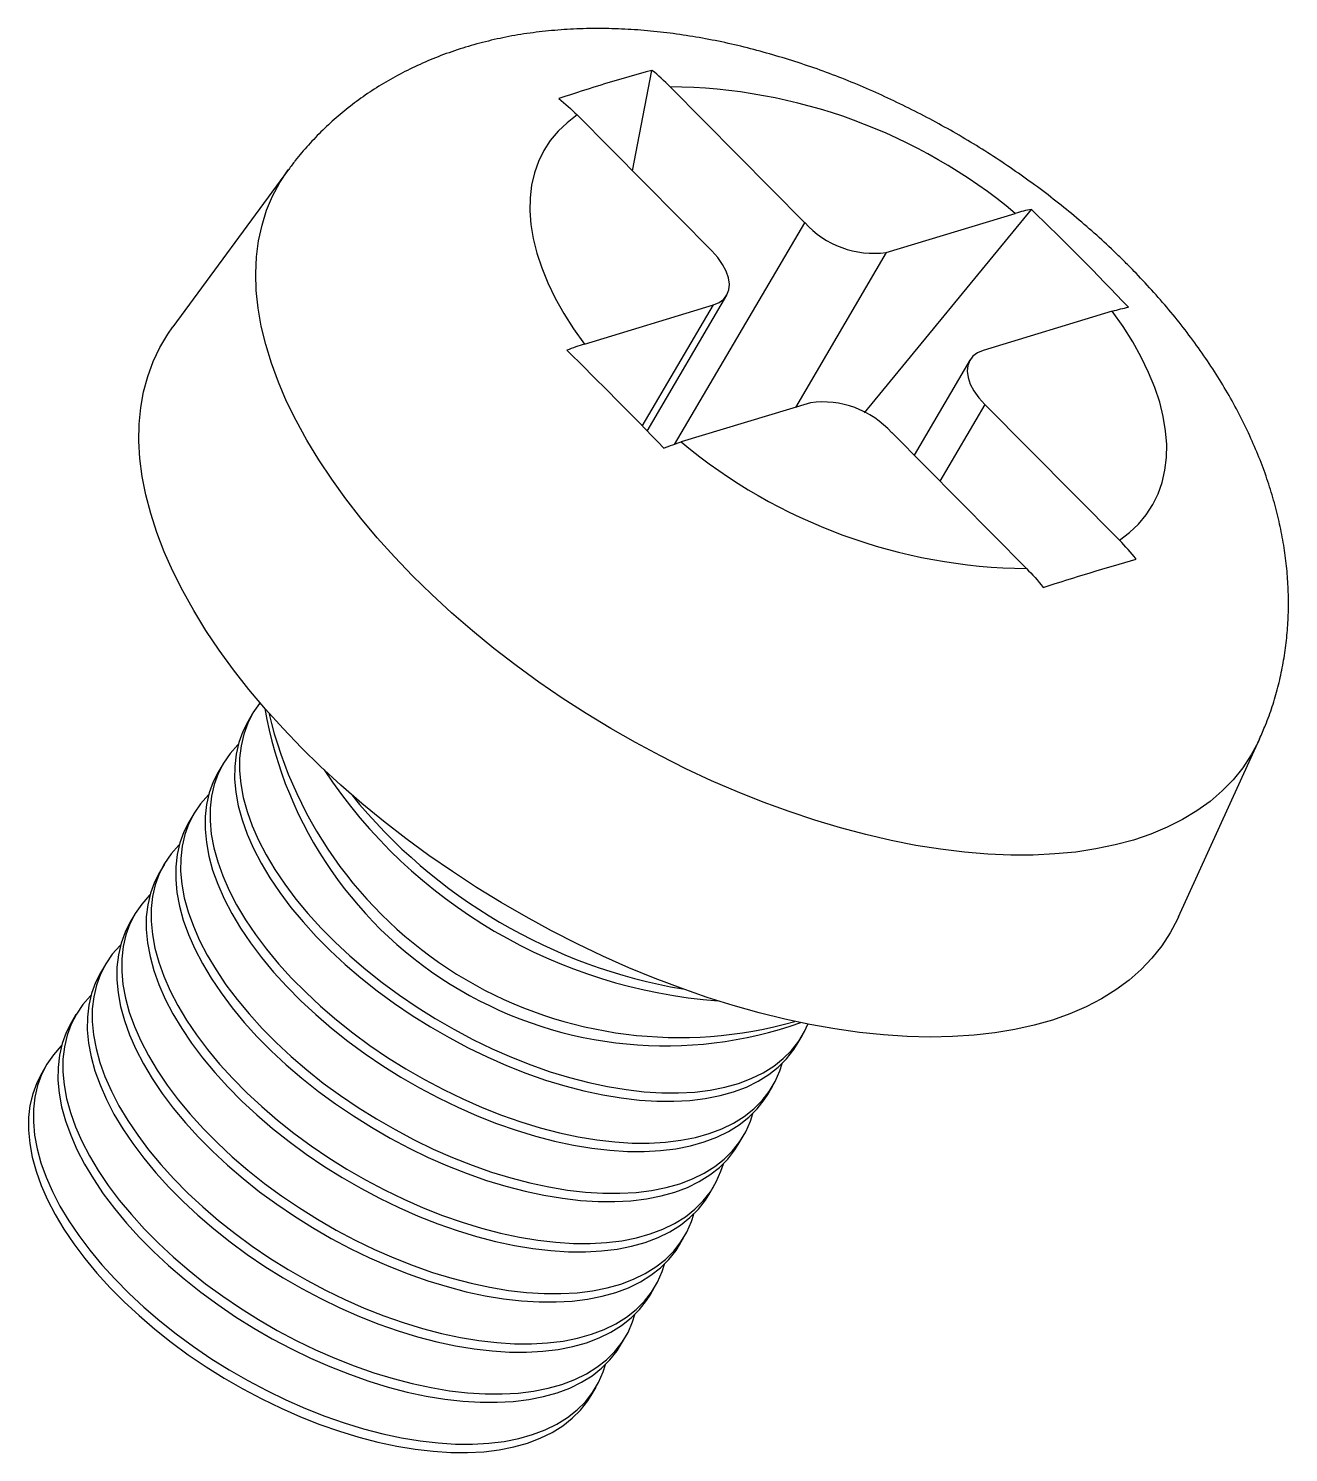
# Model space of a CAD drawing. Header units: millimetres. Extents: x 2210 to 4733, y 577 to 1929.
# Drawn here: x 2502.93 to 2512.71, y 1361.61 to 1372.67 of the extents above; entities that cross this region are included whole.
import ezdxf

# ---------------------------------------------------------------- set-up
doc = ezdxf.new("R2010")
doc.units = ezdxf.units.MM

msp = doc.modelspace()

# ---------------------------------------------------------------- linework, layer by layer
at = {"linetype": 'Continuous', "lineweight": 25}
for p, q in [((2507.622, 1371.565), (2507.774, 1372.344)), ((2507.915, 1372.217), (2508.96, 1371.162)), ((2508.238, 1370.943), (2507.193, 1371.998)), ((2504.952, 1371.575), (2504.054, 1370.353)), ((2509.423, 1369.687), (2510.719, 1371.265)), ((2509.592, 1370.93), (2510.594, 1371.234)), ((2507.95, 1369.441), (2508.96, 1371.162)), ((2509.592, 1370.93), (2508.887, 1369.728)), ((2507.249, 1370.22), (2508.251, 1370.524)), ((2507.699, 1369.582), (2508.251, 1370.524)), ((2507.736, 1369.544), (2508.355, 1370.599)), ((2511.347, 1370.474), (2510.345, 1370.17)), ((2510.241, 1370.095), (2509.808, 1369.357)), ((2509.004, 1369.764), (2508.001, 1369.46)), ((2510.358, 1369.751), (2510.009, 1369.155)), ((2510.358, 1369.751), (2511.403, 1368.696)), ((2510.681, 1368.477), (2509.636, 1369.532)), ((2504.674, 1367.351), (2504.636, 1367.286)), ((2511.862, 1365.773), (2512.49, 1367.153)), ((2504.446, 1366.962), (2504.408, 1366.897)), ((2504.217, 1366.572), (2504.179, 1366.507)), ((2503.989, 1366.183), (2503.951, 1366.118)), ((2503.76, 1365.793), (2503.722, 1365.728)), ((2503.532, 1365.404), (2503.494, 1365.339)), ((2503.303, 1365.014), (2503.265, 1364.949)), ((2508.901, 1364.785), (2508.939, 1364.849)), ((2503.075, 1364.625), (2503.037, 1364.56)), ((2508.673, 1364.395), (2508.711, 1364.46)), ((2508.444, 1364.005), (2508.482, 1364.07)), ((2508.216, 1363.616), (2508.254, 1363.681)), ((2507.987, 1363.226), (2508.025, 1363.291)), ((2507.759, 1362.837), (2507.797, 1362.902)), ((2507.53, 1362.447), (2507.568, 1362.512)), ((2507.302, 1362.058), (2507.34, 1362.123))]:
    msp.add_line(p, q, dxfattribs=at)
at = {"linetype": 'Continuous', "lineweight": 25, "flags": 128}
for points in [[(2507.193, 1371.998), (2507.115, 1371.938), (2507.045, 1371.872), (2506.985, 1371.799), (2506.934, 1371.721), (2506.893, 1371.637), (2506.861, 1371.548), (2506.84, 1371.454), (2506.828, 1371.356), (2506.826, 1371.253), (2506.834, 1371.147), (2506.853, 1371.038), (2506.881, 1370.925), (2506.919, 1370.811), (2506.966, 1370.695), (2507.023, 1370.577), (2507.09, 1370.458), (2507.165, 1370.339), (2507.249, 1370.22)], [(2512.49, 1367.154), (2512.481, 1367.134), (2512.425, 1367.03), (2512.359, 1366.93), (2512.284, 1366.837), (2512.2, 1366.75), (2512.106, 1366.669), (2512.004, 1366.595), (2511.893, 1366.528), (2511.773, 1366.468), (2511.646, 1366.415), (2511.511, 1366.369), (2511.368, 1366.331), (2511.219, 1366.3), (2511.063, 1366.276), (2510.901, 1366.261), (2510.733, 1366.253), (2510.56, 1366.253), (2510.382, 1366.26), (2510.199, 1366.275), (2510.013, 1366.298), (2509.823, 1366.328), (2509.63, 1366.366), (2509.434, 1366.411), (2509.237, 1366.464), (2509.038, 1366.523), (2508.838, 1366.59), (2508.637, 1366.663), (2508.437, 1366.743), (2508.237, 1366.83), (2508.038, 1366.923), (2507.841, 1367.022), (2507.646, 1367.126), (2507.454, 1367.236), (2507.264, 1367.351), (2507.078, 1367.471), (2506.896, 1367.596), (2506.719, 1367.725), (2506.547, 1367.857), (2506.38, 1367.994), (2506.219, 1368.133), (2506.064, 1368.276), (2505.916, 1368.421), (2505.775, 1368.568), (2505.641, 1368.716), (2505.515, 1368.867), (2505.397, 1369.018), (2505.288, 1369.17), (2505.187, 1369.322), (2505.095, 1369.473), (2505.012, 1369.625), (2504.938, 1369.775), (2504.874, 1369.924), (2504.82, 1370.071), (2504.776, 1370.216), (2504.741, 1370.359), (2504.717, 1370.499), (2504.702, 1370.635), (2504.698, 1370.768), (2504.704, 1370.897), (2504.72, 1371.022), (2504.747, 1371.143), (2504.783, 1371.258), (2504.829, 1371.368), (2504.885, 1371.473), (2504.951, 1371.573), (2504.953, 1371.575)], [(2508.251, 1370.524), (2508.295, 1370.542), (2508.331, 1370.568), (2508.356, 1370.602), (2508.371, 1370.641), (2508.375, 1370.685), (2508.368, 1370.734), (2508.35, 1370.785), (2508.322, 1370.838), (2508.284, 1370.891), (2508.238, 1370.943)], [(2511.403, 1368.696), (2511.481, 1368.756), (2511.55, 1368.822), (2511.611, 1368.895), (2511.661, 1368.973), (2511.703, 1369.057), (2511.734, 1369.146), (2511.756, 1369.24), (2511.768, 1369.338), (2511.769, 1369.441), (2511.761, 1369.547), (2511.743, 1369.656), (2511.715, 1369.768), (2511.677, 1369.883), (2511.629, 1369.999), (2511.572, 1370.117), (2511.506, 1370.236), (2511.431, 1370.355), (2511.347, 1370.474)], [(2505.053, 1367.086), (2504.91, 1367.235), (2504.774, 1367.385), (2504.646, 1367.537), (2504.526, 1367.69), (2504.415, 1367.843), (2504.311, 1367.997), (2504.217, 1368.151), (2504.132, 1368.304), (2504.055, 1368.456), (2503.988, 1368.607), (2503.931, 1368.756), (2503.883, 1368.904), (2503.846, 1369.049), (2503.818, 1369.191), (2503.8, 1369.33), (2503.792, 1369.466), (2503.794, 1369.598), (2503.806, 1369.726), (2503.828, 1369.85), (2503.86, 1369.969), (2503.902, 1370.084), (2503.953, 1370.192), (2504.015, 1370.296), (2504.054, 1370.353)], [(2510.345, 1370.17), (2510.3, 1370.152), (2510.265, 1370.125), (2510.24, 1370.092), (2510.225, 1370.053), (2510.221, 1370.009), (2510.227, 1369.96), (2510.245, 1369.909), (2510.273, 1369.856), (2510.311, 1369.803), (2510.358, 1369.751)], [(2504.731, 1367.435), (2504.727, 1367.43), (2504.677, 1367.356), (2504.636, 1367.276), (2504.605, 1367.191), (2504.584, 1367.101), (2504.573, 1367.006), (2504.572, 1366.907), (2504.582, 1366.805), (2504.601, 1366.699), (2504.631, 1366.591), (2504.671, 1366.48), (2504.72, 1366.368), (2504.779, 1366.254), (2504.847, 1366.14), (2504.924, 1366.026), (2505.01, 1365.911), (2505.104, 1365.798), (2505.206, 1365.686), (2505.315, 1365.576), (2505.43, 1365.469), (2505.552, 1365.364), (2505.68, 1365.263), (2505.813, 1365.165), (2505.951, 1365.072), (2506.092, 1364.983), (2506.237, 1364.9), (2506.384, 1364.822), (2506.533, 1364.749), (2506.683, 1364.683), (2506.834, 1364.624), (2506.985, 1364.571), (2507.135, 1364.525), (2507.284, 1364.487), (2507.43, 1364.455), (2507.574, 1364.432), (2507.714, 1364.415), (2507.85, 1364.407), (2507.981, 1364.406), (2508.107, 1364.413), (2508.226, 1364.428), (2508.34, 1364.45), (2508.446, 1364.48), (2508.545, 1364.517), (2508.636, 1364.562), (2508.719, 1364.613), (2508.792, 1364.672), (2508.857, 1364.736), (2508.913, 1364.807), (2508.959, 1364.884), (2508.984, 1364.94)], [(2504.636, 1367.286), (2504.598, 1367.211), (2504.567, 1367.126), (2504.546, 1367.036), (2504.535, 1366.941), (2504.534, 1366.843), (2504.544, 1366.74), (2504.563, 1366.634), (2504.593, 1366.526), (2504.633, 1366.415), (2504.682, 1366.303), (2504.741, 1366.189), (2504.809, 1366.075), (2504.886, 1365.961), (2504.972, 1365.846), (2505.066, 1365.733), (2505.167, 1365.621), (2505.276, 1365.511), (2505.392, 1365.404), (2505.514, 1365.299), (2505.642, 1365.198), (2505.775, 1365.1), (2505.913, 1365.007), (2506.054, 1364.918), (2506.199, 1364.835), (2506.346, 1364.757), (2506.495, 1364.685), (2506.645, 1364.619), (2506.796, 1364.559), (2506.947, 1364.506), (2507.097, 1364.46), (2507.246, 1364.422), (2507.392, 1364.39), (2507.536, 1364.367), (2507.676, 1364.35), (2507.812, 1364.342), (2507.943, 1364.341), (2508.068, 1364.348), (2508.188, 1364.363), (2508.302, 1364.385), (2508.408, 1364.415), (2508.507, 1364.452), (2508.598, 1364.497), (2508.68, 1364.548), (2508.754, 1364.607), (2508.819, 1364.671), (2508.875, 1364.742), (2508.901, 1364.785)], [(2504.562, 1367.112), (2504.559, 1367.108), (2504.499, 1367.04), (2504.448, 1366.966), (2504.407, 1366.887), (2504.376, 1366.801), (2504.355, 1366.711), (2504.344, 1366.617), (2504.344, 1366.518), (2504.353, 1366.415), (2504.373, 1366.31), (2504.403, 1366.201), (2504.442, 1366.091), (2504.492, 1365.978), (2504.55, 1365.865), (2504.619, 1365.75), (2504.696, 1365.636), (2504.781, 1365.522), (2504.875, 1365.409), (2504.977, 1365.297), (2505.086, 1365.187), (2505.202, 1365.079), (2505.324, 1364.974), (2505.452, 1364.873), (2505.585, 1364.775), (2505.722, 1364.682), (2505.863, 1364.594), (2506.008, 1364.51), (2506.155, 1364.432), (2506.305, 1364.36), (2506.455, 1364.294), (2506.606, 1364.234), (2506.757, 1364.182), (2506.907, 1364.136), (2507.055, 1364.097), (2507.202, 1364.066), (2507.345, 1364.042), (2507.485, 1364.026), (2507.621, 1364.017), (2507.752, 1364.017), (2507.878, 1364.024), (2507.998, 1364.038), (2508.111, 1364.061), (2508.218, 1364.091), (2508.316, 1364.128), (2508.407, 1364.172), (2508.49, 1364.224), (2508.564, 1364.282), (2508.629, 1364.347), (2508.684, 1364.418), (2508.73, 1364.495), (2508.766, 1364.577), (2508.785, 1364.635)], [(2511.862, 1365.773), (2511.853, 1365.755), (2511.797, 1365.649), (2511.731, 1365.548), (2511.655, 1365.453), (2511.571, 1365.365), (2511.477, 1365.282), (2511.375, 1365.206), (2511.264, 1365.137), (2511.145, 1365.075), (2511.017, 1365.02), (2510.883, 1364.972), (2510.74, 1364.931), (2510.591, 1364.898), (2510.436, 1364.872), (2510.274, 1364.854), (2510.106, 1364.843), (2509.933, 1364.84), (2509.754, 1364.844), (2509.571, 1364.856), (2509.385, 1364.875), (2509.194, 1364.903), (2509, 1364.937), (2508.804, 1364.979), (2508.605, 1365.028), (2508.405, 1365.084), (2508.203, 1365.148), (2508, 1365.218), (2507.798, 1365.295), (2507.595, 1365.378), (2507.393, 1365.467), (2507.193, 1365.563), (2506.994, 1365.665), (2506.797, 1365.772), (2506.603, 1365.884), (2506.412, 1366.002), (2506.225, 1366.124), (2506.042, 1366.25), (2505.863, 1366.381), (2505.689, 1366.516), (2505.521, 1366.654), (2505.359, 1366.795), (2505.202, 1366.939), (2505.053, 1367.086)], [(2504.408, 1366.897), (2504.369, 1366.822), (2504.338, 1366.736), (2504.317, 1366.646), (2504.306, 1366.552), (2504.306, 1366.453), (2504.315, 1366.351), (2504.335, 1366.245), (2504.364, 1366.136), (2504.404, 1366.026), (2504.453, 1365.913), (2504.512, 1365.8), (2504.581, 1365.686), (2504.658, 1365.571), (2504.743, 1365.457), (2504.837, 1365.344), (2504.939, 1365.232), (2505.048, 1365.122), (2505.164, 1365.014), (2505.286, 1364.909), (2505.414, 1364.808), (2505.547, 1364.71), (2505.684, 1364.617), (2505.825, 1364.529), (2505.97, 1364.445), (2506.117, 1364.367), (2506.266, 1364.295), (2506.417, 1364.229), (2506.568, 1364.169), (2506.719, 1364.117), (2506.869, 1364.071), (2507.017, 1364.032), (2507.164, 1364.001), (2507.307, 1363.977), (2507.447, 1363.961), (2507.583, 1363.952), (2507.714, 1363.952), (2507.84, 1363.959), (2507.96, 1363.973), (2508.073, 1363.996), (2508.179, 1364.026), (2508.278, 1364.063), (2508.369, 1364.107), (2508.452, 1364.159), (2508.526, 1364.217), (2508.591, 1364.282), (2508.646, 1364.353), (2508.673, 1364.395)], [(2504.334, 1366.722), (2504.331, 1366.719), (2504.27, 1366.651), (2504.22, 1366.577), (2504.179, 1366.497), (2504.148, 1366.412), (2504.127, 1366.322), (2504.116, 1366.227), (2504.115, 1366.128), (2504.125, 1366.026), (2504.144, 1365.92), (2504.174, 1365.812), (2504.214, 1365.701), (2504.263, 1365.589), (2504.322, 1365.475), (2504.39, 1365.361), (2504.467, 1365.246), (2504.553, 1365.132), (2504.647, 1365.019), (2504.749, 1364.907), (2504.858, 1364.797), (2504.973, 1364.69), (2505.095, 1364.585), (2505.223, 1364.483), (2505.356, 1364.386), (2505.494, 1364.293), (2505.635, 1364.204), (2505.78, 1364.121), (2505.927, 1364.043), (2506.076, 1363.97), (2506.226, 1363.904), (2506.377, 1363.845), (2506.528, 1363.792), (2506.678, 1363.746), (2506.827, 1363.708), (2506.973, 1363.676), (2507.117, 1363.652), (2507.257, 1363.636), (2507.393, 1363.628), (2507.524, 1363.627), (2507.65, 1363.634), (2507.769, 1363.649), (2507.883, 1363.671), (2507.989, 1363.701), (2508.088, 1363.738), (2508.179, 1363.783), (2508.262, 1363.834), (2508.335, 1363.892), (2508.4, 1363.957), (2508.456, 1364.028), (2508.502, 1364.105), (2508.538, 1364.188), (2508.556, 1364.245)], [(2504.179, 1366.507), (2504.141, 1366.432), (2504.11, 1366.347), (2504.089, 1366.257), (2504.078, 1366.162), (2504.077, 1366.063), (2504.087, 1365.961), (2504.106, 1365.855), (2504.136, 1365.747), (2504.176, 1365.636), (2504.225, 1365.524), (2504.284, 1365.41), (2504.352, 1365.296), (2504.429, 1365.182), (2504.515, 1365.067), (2504.609, 1364.954), (2504.71, 1364.842), (2504.819, 1364.732), (2504.935, 1364.625), (2505.057, 1364.52), (2505.185, 1364.418), (2505.318, 1364.321), (2505.456, 1364.228), (2505.597, 1364.139), (2505.742, 1364.056), (2505.889, 1363.978), (2506.038, 1363.905), (2506.188, 1363.839), (2506.339, 1363.78), (2506.49, 1363.727), (2506.64, 1363.681), (2506.789, 1363.643), (2506.935, 1363.611), (2507.079, 1363.588), (2507.219, 1363.571), (2507.355, 1363.563), (2507.486, 1363.562), (2507.611, 1363.569), (2507.731, 1363.584), (2507.845, 1363.606), (2507.951, 1363.636), (2508.05, 1363.673), (2508.141, 1363.718), (2508.223, 1363.769), (2508.297, 1363.827), (2508.362, 1363.892), (2508.418, 1363.963), (2508.444, 1364.005)], [(2504.105, 1366.332), (2504.102, 1366.329), (2504.042, 1366.261), (2503.991, 1366.187), (2503.95, 1366.107), (2503.919, 1366.022), (2503.898, 1365.932), (2503.887, 1365.838), (2503.887, 1365.739), (2503.896, 1365.636), (2503.916, 1365.531), (2503.945, 1365.422), (2503.985, 1365.312), (2504.035, 1365.199), (2504.093, 1365.086), (2504.162, 1364.971), (2504.239, 1364.857), (2504.324, 1364.743), (2504.418, 1364.629), (2504.52, 1364.518), (2504.629, 1364.408), (2504.745, 1364.3), (2504.867, 1364.195), (2504.995, 1364.094), (2505.128, 1363.996), (2505.265, 1363.903), (2505.406, 1363.814), (2505.551, 1363.731), (2505.698, 1363.653), (2505.848, 1363.581), (2505.998, 1363.515), (2506.149, 1363.455), (2506.3, 1363.402), (2506.45, 1363.357), (2506.598, 1363.318), (2506.745, 1363.287), (2506.888, 1363.263), (2507.028, 1363.247), (2507.164, 1363.238), (2507.295, 1363.238), (2507.421, 1363.245), (2507.541, 1363.259), (2507.654, 1363.282), (2507.761, 1363.311), (2507.859, 1363.349), (2507.95, 1363.393), (2508.033, 1363.445), (2508.107, 1363.503), (2508.172, 1363.568), (2508.227, 1363.639), (2508.273, 1363.716), (2508.309, 1363.798), (2508.328, 1363.856)], [(2503.951, 1366.118), (2503.912, 1366.042), (2503.881, 1365.957), (2503.86, 1365.867), (2503.849, 1365.773), (2503.849, 1365.674), (2503.858, 1365.571), (2503.878, 1365.466), (2503.907, 1365.357), (2503.947, 1365.247), (2503.996, 1365.134), (2504.055, 1365.021), (2504.124, 1364.906), (2504.201, 1364.792), (2504.286, 1364.678), (2504.38, 1364.565), (2504.482, 1364.453), (2504.591, 1364.343), (2504.707, 1364.235), (2504.829, 1364.13), (2504.957, 1364.029), (2505.09, 1363.931), (2505.227, 1363.838), (2505.368, 1363.75), (2505.513, 1363.666), (2505.66, 1363.588), (2505.809, 1363.516), (2505.96, 1363.45), (2506.111, 1363.39), (2506.262, 1363.338), (2506.412, 1363.292), (2506.56, 1363.253), (2506.707, 1363.222), (2506.85, 1363.198), (2506.99, 1363.182), (2507.126, 1363.173), (2507.257, 1363.173), (2507.383, 1363.18), (2507.503, 1363.194), (2507.616, 1363.217), (2507.722, 1363.246), (2507.821, 1363.284), (2507.912, 1363.328), (2507.995, 1363.38), (2508.069, 1363.438), (2508.134, 1363.503), (2508.189, 1363.574), (2508.216, 1363.616)], [(2503.877, 1365.943), (2503.874, 1365.94), (2503.813, 1365.872), (2503.763, 1365.798), (2503.722, 1365.718), (2503.691, 1365.633), (2503.67, 1365.543), (2503.659, 1365.448), (2503.658, 1365.349), (2503.668, 1365.247), (2503.687, 1365.141), (2503.717, 1365.033), (2503.757, 1364.922), (2503.806, 1364.81), (2503.865, 1364.696), (2503.933, 1364.582), (2504.01, 1364.467), (2504.096, 1364.353), (2504.19, 1364.24), (2504.292, 1364.128), (2504.401, 1364.018), (2504.516, 1363.91), (2504.638, 1363.806), (2504.766, 1363.704), (2504.899, 1363.607), (2505.037, 1363.513), (2505.178, 1363.425), (2505.323, 1363.341), (2505.47, 1363.263), (2505.619, 1363.191), (2505.769, 1363.125), (2505.92, 1363.066), (2506.071, 1363.013), (2506.221, 1362.967), (2506.37, 1362.928), (2506.516, 1362.897), (2506.66, 1362.873), (2506.8, 1362.857), (2506.936, 1362.849), (2507.067, 1362.848), (2507.192, 1362.855), (2507.312, 1362.87), (2507.426, 1362.892), (2507.532, 1362.922), (2507.631, 1362.959), (2507.722, 1363.004), (2507.804, 1363.055), (2507.878, 1363.113), (2507.943, 1363.178), (2507.999, 1363.249), (2508.045, 1363.326), (2508.081, 1363.408), (2508.099, 1363.466)], [(2503.722, 1365.728), (2503.684, 1365.653), (2503.653, 1365.568), (2503.632, 1365.478), (2503.621, 1365.383), (2503.62, 1365.284), (2503.63, 1365.182), (2503.649, 1365.076), (2503.679, 1364.968), (2503.719, 1364.857), (2503.768, 1364.745), (2503.827, 1364.631), (2503.895, 1364.517), (2503.972, 1364.402), (2504.058, 1364.288), (2504.152, 1364.175), (2504.253, 1364.063), (2504.362, 1363.953), (2504.478, 1363.845), (2504.6, 1363.741), (2504.728, 1363.639), (2504.861, 1363.542), (2504.998, 1363.449), (2505.14, 1363.36), (2505.285, 1363.276), (2505.432, 1363.198), (2505.581, 1363.126), (2505.731, 1363.06), (2505.882, 1363.001), (2506.033, 1362.948), (2506.183, 1362.902), (2506.332, 1362.863), (2506.478, 1362.832), (2506.622, 1362.808), (2506.762, 1362.792), (2506.898, 1362.784), (2507.029, 1362.783), (2507.154, 1362.79), (2507.274, 1362.805), (2507.388, 1362.827), (2507.494, 1362.857), (2507.593, 1362.894), (2507.684, 1362.939), (2507.766, 1362.99), (2507.84, 1363.048), (2507.905, 1363.113), (2507.961, 1363.184), (2507.987, 1363.226)], [(2503.648, 1365.553), (2503.645, 1365.55), (2503.585, 1365.482), (2503.534, 1365.408), (2503.493, 1365.328), (2503.462, 1365.243), (2503.441, 1365.153), (2503.43, 1365.058), (2503.43, 1364.96), (2503.439, 1364.857), (2503.459, 1364.752), (2503.488, 1364.643), (2503.528, 1364.533), (2503.578, 1364.42), (2503.636, 1364.307), (2503.705, 1364.192), (2503.782, 1364.078), (2503.867, 1363.964), (2503.961, 1363.85), (2504.063, 1363.738), (2504.172, 1363.628), (2504.288, 1363.521), (2504.41, 1363.416), (2504.538, 1363.315), (2504.671, 1363.217), (2504.808, 1363.124), (2504.949, 1363.035), (2505.094, 1362.952), (2505.241, 1362.874), (2505.39, 1362.802), (2505.541, 1362.736), (2505.692, 1362.676), (2505.843, 1362.623), (2505.993, 1362.577), (2506.141, 1362.539), (2506.288, 1362.508), (2506.431, 1362.484), (2506.571, 1362.468), (2506.707, 1362.459), (2506.838, 1362.458), (2506.964, 1362.465), (2507.084, 1362.48), (2507.197, 1362.502), (2507.304, 1362.532), (2507.402, 1362.57), (2507.493, 1362.614), (2507.576, 1362.665), (2507.65, 1362.724), (2507.715, 1362.789), (2507.77, 1362.86), (2507.816, 1362.936), (2507.852, 1363.019), (2507.871, 1363.077)], [(2503.494, 1365.339), (2503.455, 1365.263), (2503.424, 1365.178), (2503.403, 1365.088), (2503.392, 1364.994), (2503.391, 1364.895), (2503.401, 1364.792), (2503.421, 1364.687), (2503.45, 1364.578), (2503.49, 1364.468), (2503.539, 1364.355), (2503.598, 1364.242), (2503.667, 1364.127), (2503.744, 1364.013), (2503.829, 1363.899), (2503.923, 1363.785), (2504.025, 1363.674), (2504.134, 1363.564), (2504.25, 1363.456), (2504.372, 1363.351), (2504.5, 1363.25), (2504.633, 1363.152), (2504.77, 1363.059), (2504.911, 1362.97), (2505.056, 1362.887), (2505.203, 1362.809), (2505.352, 1362.737), (2505.503, 1362.671), (2505.654, 1362.611), (2505.805, 1362.558), (2505.955, 1362.513), (2506.103, 1362.474), (2506.25, 1362.443), (2506.393, 1362.419), (2506.533, 1362.403), (2506.669, 1362.394), (2506.8, 1362.394), (2506.926, 1362.4), (2507.046, 1362.415), (2507.159, 1362.438), (2507.265, 1362.467), (2507.364, 1362.505), (2507.455, 1362.549), (2507.538, 1362.601), (2507.612, 1362.659), (2507.677, 1362.724), (2507.732, 1362.795), (2507.759, 1362.837)], [(2503.42, 1365.164), (2503.417, 1365.16), (2503.356, 1365.092), (2503.306, 1365.018), (2503.265, 1364.939), (2503.234, 1364.854), (2503.213, 1364.764), (2503.202, 1364.669), (2503.201, 1364.57), (2503.211, 1364.468), (2503.23, 1364.362), (2503.26, 1364.254), (2503.3, 1364.143), (2503.349, 1364.031), (2503.408, 1363.917), (2503.476, 1363.803), (2503.553, 1363.688), (2503.639, 1363.574), (2503.733, 1363.461), (2503.835, 1363.349), (2503.944, 1363.239), (2504.059, 1363.131), (2504.181, 1363.027), (2504.309, 1362.925), (2504.442, 1362.828), (2504.58, 1362.734), (2504.721, 1362.646), (2504.866, 1362.562), (2505.013, 1362.484), (2505.162, 1362.412), (2505.312, 1362.346), (2505.463, 1362.287), (2505.614, 1362.234), (2505.764, 1362.188), (2505.913, 1362.149), (2506.059, 1362.118), (2506.203, 1362.094), (2506.343, 1362.078), (2506.479, 1362.07), (2506.61, 1362.069), (2506.735, 1362.076), (2506.855, 1362.091), (2506.969, 1362.113), (2507.075, 1362.143), (2507.174, 1362.18), (2507.265, 1362.224), (2507.347, 1362.276), (2507.421, 1362.334), (2507.486, 1362.399), (2507.542, 1362.47), (2507.588, 1362.547), (2507.624, 1362.629), (2507.642, 1362.687)], [(2503.265, 1364.949), (2503.227, 1364.874), (2503.196, 1364.789), (2503.175, 1364.699), (2503.164, 1364.604), (2503.163, 1364.505), (2503.172, 1364.403), (2503.192, 1364.297), (2503.222, 1364.189), (2503.262, 1364.078), (2503.311, 1363.966), (2503.37, 1363.852), (2503.438, 1363.738), (2503.515, 1363.623), (2503.601, 1363.509), (2503.695, 1363.396), (2503.796, 1363.284), (2503.905, 1363.174), (2504.021, 1363.066), (2504.143, 1362.962), (2504.271, 1362.86), (2504.404, 1362.763), (2504.541, 1362.669), (2504.683, 1362.581), (2504.827, 1362.497), (2504.975, 1362.419), (2505.124, 1362.347), (2505.274, 1362.281), (2505.425, 1362.222), (2505.576, 1362.169), (2505.726, 1362.123), (2505.875, 1362.084), (2506.021, 1362.053), (2506.165, 1362.029), (2506.305, 1362.013), (2506.44, 1362.005), (2506.572, 1362.004), (2506.697, 1362.011), (2506.817, 1362.026), (2506.931, 1362.048), (2507.037, 1362.078), (2507.136, 1362.115), (2507.227, 1362.16), (2507.309, 1362.211), (2507.383, 1362.269), (2507.448, 1362.334), (2507.504, 1362.405), (2507.53, 1362.447)], [(2503.191, 1364.774), (2503.188, 1364.771), (2503.128, 1364.703), (2503.077, 1364.629), (2503.036, 1364.549), (2503.005, 1364.464), (2502.984, 1364.374), (2502.973, 1364.279), (2502.973, 1364.181), (2502.982, 1364.078), (2503.002, 1363.972), (2503.031, 1363.864), (2503.071, 1363.753), (2503.121, 1363.641), (2503.179, 1363.527), (2503.248, 1363.413), (2503.325, 1363.299), (2503.41, 1363.185), (2503.504, 1363.071), (2503.606, 1362.959), (2503.715, 1362.849), (2503.831, 1362.742), (2503.953, 1362.637), (2504.081, 1362.536), (2504.214, 1362.438), (2504.351, 1362.345), (2504.492, 1362.256), (2504.637, 1362.173), (2504.784, 1362.095), (2504.933, 1362.023), (2505.084, 1361.957), (2505.235, 1361.897), (2505.386, 1361.844), (2505.536, 1361.798), (2505.684, 1361.76), (2505.831, 1361.728), (2505.974, 1361.705), (2506.114, 1361.689), (2506.25, 1361.68), (2506.381, 1361.679), (2506.507, 1361.686), (2506.627, 1361.701), (2506.74, 1361.723), (2506.847, 1361.753), (2506.945, 1361.79), (2507.036, 1361.835), (2507.119, 1361.886), (2507.193, 1361.945), (2507.258, 1362.009), (2507.313, 1362.08), (2507.359, 1362.157), (2507.395, 1362.24), (2507.413, 1362.298)], [(2503.037, 1364.56), (2502.998, 1364.484), (2502.967, 1364.399), (2502.946, 1364.309), (2502.935, 1364.214), (2502.934, 1364.116), (2502.944, 1364.013), (2502.964, 1363.908), (2502.993, 1363.799), (2503.033, 1363.688), (2503.082, 1363.576), (2503.141, 1363.463), (2503.21, 1363.348), (2503.287, 1363.234), (2503.372, 1363.12), (2503.466, 1363.006), (2503.568, 1362.894), (2503.677, 1362.784), (2503.793, 1362.677), (2503.915, 1362.572), (2504.043, 1362.471), (2504.175, 1362.373), (2504.313, 1362.28), (2504.454, 1362.191), (2504.599, 1362.108), (2504.746, 1362.03), (2504.895, 1361.958), (2505.046, 1361.892), (2505.197, 1361.832), (2505.348, 1361.779), (2505.498, 1361.733), (2505.646, 1361.695), (2505.793, 1361.664), (2505.936, 1361.64), (2506.076, 1361.624), (2506.212, 1361.615), (2506.343, 1361.614), (2506.469, 1361.621), (2506.589, 1361.636), (2506.702, 1361.658), (2506.808, 1361.688), (2506.907, 1361.725), (2506.998, 1361.77), (2507.081, 1361.821), (2507.155, 1361.88), (2507.22, 1361.944), (2507.275, 1362.016), (2507.302, 1362.058)]]:
    msp.add_lwpolyline(points, dxfattribs=at)
at = {"linetype": 'Continuous', "lineweight": 25}
for centre, radius, start, end in [((2507.877, 1367.969), 4.248, 50.2362, 89.4897), ((2509.495, 1371.645), 0.721, 222.0263, 277.6995), ((2509.1, 1369.049), 0.721, 42.0263, 97.6995), ((2510.718, 1372.725), 4.248, 230.2362, 269.4897), ((2507.879, 1367.928), 3.156, 189.7887, 289.4205), ((2507.985, 1368.109), 3.273, 193.2944, 285.9147), ((2508.584, 1369.13), 4.02, 213.4487, 265.7605), ((2508.727, 1369.374), 4.222, 218.9505, 260.2587)]:
    msp.add_arc(centre, radius, start, end, dxfattribs=at)
for points, knots in [([(2511.476, 1370.826), (2511.449, 1370.853), (2511.374, 1370.927), (2511.247, 1371.047), (2511.091, 1371.183), (2510.931, 1371.314), (2510.766, 1371.44), (2510.597, 1371.561), (2510.425, 1371.677), (2510.248, 1371.788), (2510.068, 1371.893), (2509.885, 1371.992), (2509.699, 1372.086), (2509.511, 1372.173), (2509.32, 1372.255), (2509.128, 1372.33), (2508.933, 1372.398), (2508.736, 1372.459), (2508.539, 1372.514), (2508.34, 1372.561), (2508.14, 1372.6), (2507.939, 1372.631), (2507.738, 1372.653), (2507.538, 1372.667), (2507.339, 1372.671), (2507.141, 1372.665), (2506.947, 1372.65), (2506.757, 1372.625), (2506.572, 1372.59), (2506.393, 1372.545), (2506.22, 1372.491), (2506.054, 1372.428), (2505.895, 1372.356), (2505.744, 1372.276), (2505.6, 1372.189), (2505.465, 1372.093), (2505.337, 1371.991), (2505.217, 1371.882), (2505.107, 1371.766), (2505.018, 1371.664), (2504.971, 1371.598), (2504.954, 1371.574)], [0, 0, 0, 0, 0.014971, 0.041962, 0.068822, 0.095576, 0.122239, 0.148828, 0.175364, 0.201867, 0.228361, 0.254867, 0.281402, 0.307988, 0.334649, 0.361408, 0.388286, 0.415306, 0.442484, 0.469833, 0.49736, 0.52506, 0.552912, 0.580879, 0.608885, 0.636826, 0.664597, 0.692089, 0.719202, 0.745862, 0.772023, 0.797668, 0.822808, 0.847468, 0.871686, 0.895507, 0.918976, 0.942139, 0.96504, 0.987723, 1, 1, 1, 1]), ([(2512.49, 1367.155), (2512.505, 1367.19), (2512.542, 1367.272), (2512.59, 1367.406), (2512.634, 1367.555), (2512.668, 1367.707), (2512.693, 1367.861), (2512.709, 1368.018), (2512.716, 1368.176), (2512.713, 1368.336), (2512.701, 1368.497), (2512.679, 1368.66), (2512.647, 1368.824), (2512.606, 1368.989), (2512.556, 1369.155), (2512.495, 1369.321), (2512.424, 1369.489), (2512.344, 1369.655), (2512.254, 1369.822), (2512.154, 1369.987), (2512.045, 1370.15), (2511.928, 1370.31), (2511.804, 1370.467), (2511.671, 1370.62), (2511.561, 1370.739), (2511.495, 1370.807), (2511.476, 1370.826)], [0, 0, 0, 0, 0.028896, 0.067593, 0.106344, 0.145224, 0.184308, 0.223677, 0.263413, 0.303601, 0.344327, 0.385675, 0.427723, 0.470537, 0.514163, 0.558617, 0.603879, 0.649886, 0.696532, 0.74368, 0.791171, 0.838849, 0.886547, 0.934156, 0.981611, 1, 1, 1, 1])]:
    msp.add_open_spline(points, degree=3, knots=knots, dxfattribs=at)
for points in [[(2507.774, 1372.344), (2507.535, 1372.28), (2507.294, 1372.207), (2507.052, 1372.125)], [(2507.915, 1372.217), (2507.87, 1372.262), (2507.823, 1372.305), (2507.774, 1372.344)], [(2507.052, 1372.125), (2507.1, 1372.086), (2507.148, 1372.043), (2507.193, 1371.998)], [(2510.719, 1371.265), (2510.679, 1371.258), (2510.637, 1371.248), (2510.594, 1371.234)], [(2511.472, 1370.505), (2511.226, 1370.765), (2510.975, 1371.018), (2510.719, 1371.265)], [(2511.347, 1370.474), (2511.39, 1370.488), (2511.432, 1370.498), (2511.472, 1370.505)], [(2507.249, 1370.22), (2507.205, 1370.206), (2507.16, 1370.19), (2507.113, 1370.171)], [(2507.113, 1370.171), (2507.366, 1369.924), (2507.617, 1369.67), (2507.866, 1369.411)], [(2507.866, 1369.411), (2507.913, 1369.43), (2507.958, 1369.446), (2508.001, 1369.46)], [(2511.533, 1368.55), (2511.491, 1368.602), (2511.448, 1368.651), (2511.403, 1368.696)], [(2510.811, 1368.331), (2511.057, 1368.409), (2511.298, 1368.482), (2511.533, 1368.55)], [(2510.681, 1368.477), (2510.726, 1368.432), (2510.769, 1368.383), (2510.811, 1368.331)]]:
    msp.add_open_spline(points, degree=3, dxfattribs=at)

doc.saveas('drawing.dxf')
